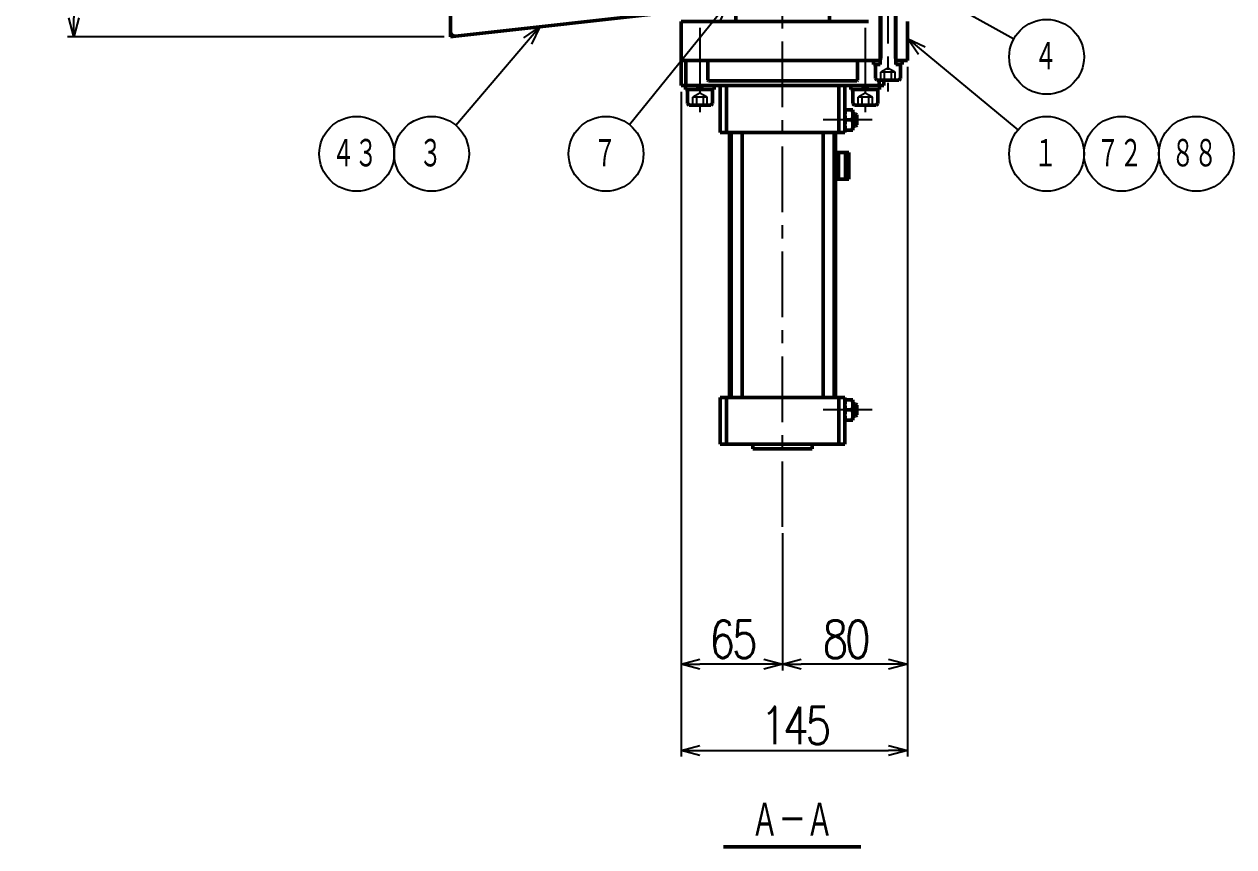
# Model space of a CAD drawing. Header units: millimetres. Extents: x 541 to 1553, y -2294 to 1811.
# Drawn here: x 541 to 1317, y -2294 to -1766 of the extents above; entities that cross this region are included whole.
import ezdxf

# ---------------------------------------------------------------- set-up
doc = ezdxf.new("R2010")
doc.units = ezdxf.units.MM
doc.header["$LTSCALE"] = 1.324409
doc.linetypes.add('CENTER', pattern=[50.8, 31.75, -6.35, 6.35, -6.35])
doc.linetypes.add('DASHED', pattern=[19.05, 12.7, -6.35])
for name, color, linetype in [('NoLayerName_001', 7, 'Continuous'), ('NoLayerName_002', 7, 'Continuous'), ('NoLayerName_003', 7, 'Continuous')]:
    doc.layers.add(name, color=color, linetype=linetype)
doc.styles.get("Standard").update_dxf_attribs({"font": 'txt', "bigfont": 'extfont2'})
doc.dimstyles.get("Standard").update_dxf_attribs({"dimtxt": 2.5, "dimasz": 2.5, "dimexe": 1.25, "dimexo": 0.625, "dimtad": 1, "dimdec": 3, "dimzin": 0, "dimdsep": 46, "dimtxsty": 'Standard', "dimcen": 2.5, "dimadec": 0, "dimazin": 0, "dimtfac": 0.75, "dimtdec": 3, "dimtmove": 0, "dimatfit": 3, "dimfxl": 1, "dimarcsym": 0})

# ---------------------------------------------------------------- blocks, each defined once
blk = doc.blocks.new('_OPEN30')
at = {"color": 0, "linetype": 'ByBlock', "lineweight": -2}
for p, q in [((-1, 0.267949), (0, 0)), ((0, 0), (-1, -0.267949)), ((0, 0), (-1, 0))]:
    blk.add_line(p, q, dxfattribs=at)
blk = doc.blocks.new('*D556')
at = {"layer": 'Defpoints', "color": 0}
for p in [(814.21, -1641.1), (572.71, -1774.43), (814.21, -1774.43)]:
    blk.add_point(p, dxfattribs=at)
at = {"layer": 'NoLayerName_001', "color": 0, "linetype": 'Continuous', "lineweight": 25}
for p, q in [((810.21, -1641.1), (568.71, -1641.1)), ((572.71, -1653.1), (572.71, -1762.43)), ((810.21, -1774.43), (568.71, -1774.43))]:
    blk.add_line(p, q, dxfattribs=at)
at = {"layer": 'NoLayerName_001', "color": 0, "lineweight": 25, "xscale": 12, "yscale": 12, "zscale": 12}
for p, rotation in [((572.71, -1641.1), 90), ((572.71, -1774.43), 270)]:
    blk.add_blockref('_OPEN30', p, dxfattribs=dict(at, rotation=rotation))
at = {"layer": 'NoLayerName_001', "color": 2, "lineweight": 50, "insert": (556.71, -1707.76), "char_height": 24, "attachment_point": 5, "rotation": 90}
blk.add_mtext('\\W0.8000;\\T0.8750;%%c133', dxfattribs=at)
blk = doc.blocks.new('*D571')
at = {"layer": 'Defpoints', "color": 0}
for p in [(1107.21, -1789.76), (1027.21, -2088.76), (1027.21, -2176.81)]:
    blk.add_point(p, dxfattribs=at)
at = {"layer": 'NoLayerName_001', "color": 0, "linetype": 'Continuous', "lineweight": 25}
for p, q in [((1107.21, -1793.76), (1107.21, -2180.81)), ((1027.21, -2092.76), (1027.21, -2180.81)), ((1095.21, -2176.81), (1039.21, -2176.81))]:
    blk.add_line(p, q, dxfattribs=at)
at = {"layer": 'NoLayerName_001', "color": 0, "lineweight": 25, "xscale": 12, "yscale": 12, "zscale": 12, "rotation": 180}
blk.add_blockref('_OPEN30', (1027.21, -2176.81), dxfattribs=at)
at = {"layer": 'NoLayerName_001', "color": 0, "lineweight": 25, "xscale": 12, "yscale": 12, "zscale": 12}
blk.add_blockref('_OPEN30', (1107.21, -2176.81), dxfattribs=at)
at = {"layer": 'NoLayerName_001', "color": 2, "lineweight": 50, "insert": (1067.21, -2160.81), "char_height": 24, "attachment_point": 5}
blk.add_mtext('\\W0.8000;\\T0.8750;80', dxfattribs=at)
blk = doc.blocks.new('*D572')
at = {"layer": 'Defpoints', "color": 0}
for p in [(962.21, -1805.76), (1027.21, -2088.76), (962.21, -2176.81)]:
    blk.add_point(p, dxfattribs=at)
at = {"layer": 'NoLayerName_001', "color": 0, "linetype": 'Continuous', "lineweight": 25}
for p, q in [((962.21, -1809.76), (962.21, -2180.81)), ((1027.21, -2092.76), (1027.21, -2180.81)), ((1015.21, -2176.81), (974.21, -2176.81))]:
    blk.add_line(p, q, dxfattribs=at)
at = {"layer": 'NoLayerName_001', "color": 0, "lineweight": 25, "xscale": 12, "yscale": 12, "zscale": 12, "rotation": 180}
blk.add_blockref('_OPEN30', (962.21, -2176.81), dxfattribs=at)
at = {"layer": 'NoLayerName_001', "color": 0, "lineweight": 25, "xscale": 12, "yscale": 12, "zscale": 12}
blk.add_blockref('_OPEN30', (1027.21, -2176.81), dxfattribs=at)
at = {"layer": 'NoLayerName_001', "color": 2, "lineweight": 50, "insert": (994.71, -2160.81), "char_height": 24, "attachment_point": 5}
blk.add_mtext('\\W0.8000;\\T0.8750;65', dxfattribs=at)
blk = doc.blocks.new('*D573')
at = {"layer": 'Defpoints', "color": 0}
for p in [(1107.21, -1789.76), (962.21, -1805.76), (1107.21, -2232.01)]:
    blk.add_point(p, dxfattribs=at)
at = {"layer": 'NoLayerName_001', "color": 0, "linetype": 'Continuous', "lineweight": 25}
for p, q in [((1107.21, -1793.76), (1107.21, -2236.01)), ((962.21, -1809.76), (962.21, -2236.01)), ((974.21, -2232.01), (1095.21, -2232.01))]:
    blk.add_line(p, q, dxfattribs=at)
at = {"layer": 'NoLayerName_001', "color": 0, "lineweight": 25, "xscale": 12, "yscale": 12, "zscale": 12, "rotation": 180}
blk.add_blockref('_OPEN30', (962.21, -2232.01), dxfattribs=at)
at = {"layer": 'NoLayerName_001', "color": 0, "lineweight": 25, "xscale": 12, "yscale": 12, "zscale": 12}
blk.add_blockref('_OPEN30', (1107.21, -2232.01), dxfattribs=at)
at = {"layer": 'NoLayerName_001', "color": 2, "lineweight": 50, "insert": (1034.71, -2216.01), "char_height": 24, "attachment_point": 5}
blk.add_mtext('\\W0.8000;\\T0.8750;145', dxfattribs=at)
blk = doc.blocks.new('*D574')
at = {"layer": 'Defpoints', "color": 0}
for p in [(982.21, -1628.44), (982.21, -1662.76), (1027.21, -2088.76)]:
    blk.add_point(p, dxfattribs=at)
at = {"layer": 'NoLayerName_001', "color": 0, "linetype": 'Continuous', "lineweight": 25}
for p, q in [((982.21, -1658.76), (982.21, -1624.44)), ((1015.21, -1628.44), (994.21, -1628.44))]:
    blk.add_line(p, q, dxfattribs=at)
at = {"layer": 'NoLayerName_001', "color": 0, "lineweight": 25, "xscale": 12, "yscale": 12, "zscale": 12, "rotation": 180}
blk.add_blockref('_OPEN30', (982.21, -1628.44), dxfattribs=at)
at = {"layer": 'NoLayerName_001', "color": 0, "lineweight": 25, "xscale": 12, "yscale": 12, "zscale": 12}
blk.add_blockref('_OPEN30', (1027.21, -1628.44), dxfattribs=at)
at = {"layer": 'NoLayerName_001', "color": 2, "lineweight": 50, "insert": (1006.89, -1611.98), "char_height": 24, "attachment_point": 5}
blk.add_mtext('\\W0.8000;\\T0.8750;45', dxfattribs=at)
blk = doc.blocks.new('*D577')
at = {"layer": 'Defpoints', "color": 0}
for p in [(1027.21, -1628.44), (1071.21, -1662.76), (1027.21, -2088.76)]:
    blk.add_point(p, dxfattribs=at)
at = {"layer": 'NoLayerName_001', "color": 0, "linetype": 'Continuous', "lineweight": 25}
for p, q in [((1104.83, -1586.35), (1049.21, -1628.44)), ((1142.54, -1586.35), (1104.83, -1586.35)), ((1059.21, -1628.44), (1039.21, -1628.44)), ((1071.21, -1658.76), (1071.21, -1624.44))]:
    blk.add_line(p, q, dxfattribs=at)
at = {"layer": 'NoLayerName_001', "color": 0, "lineweight": 25, "xscale": 12, "yscale": 12, "zscale": 12, "rotation": 180}
blk.add_blockref('_OPEN30', (1027.21, -1628.44), dxfattribs=at)
at = {"layer": 'NoLayerName_001', "color": 0, "lineweight": 25, "xscale": 12, "yscale": 12, "zscale": 12}
blk.add_blockref('_OPEN30', (1071.21, -1628.44), dxfattribs=at)
at = {"layer": 'NoLayerName_001', "color": 2, "lineweight": 50, "insert": (1123.68, -1570.35), "char_height": 24, "attachment_point": 5}
blk.add_mtext('\\W0.8000;\\T0.8750;44', dxfattribs=at)
blk = doc.blocks.new('JZB_0318')
at = {"layer": 'NoLayerName_003', "color": 7, "linetype": 'Continuous', "lineweight": 50}
for p, q in [((0, 233), (0, 249)), ((3, 233), (3, 249)), ((0, 233), (130, 233)), ((25, 203), (25, 233)), ((29, 203), (29, 233)), ((101, 203), (101, 233)), ((105, 203), (105, 233)), ((127, 233), (127, 236.5)), ((130, 233), (130, 236.5)), ((105, 214.25), (105.27, 217.5)), ((110, 217.5), (105, 217.5)), ((109.73, 217.5), (110, 214.25)), ((110, 204.5), (110, 217.5)), ((105.27, 211), (105, 214.25)), ((105, 207.75), (105.27, 211)), ((109.73, 211), (105.27, 211)), ((110, 214.25), (109.73, 211)), ((109.73, 211), (110, 207.75)), ((110.5, 215), (110, 215)), ((110.5, 215), (110.5, 214.95)), ((110.5, 214.95), (111.73, 214.95)), ((111.73, 214.95), (112.5, 214.18)), ((111.73, 207.05), (111.73, 214.95)), ((112.5, 207.82), (112.5, 214.18)), ((105, 203), (25, 203)), ((31, 203), (31, 33)), ((31.95, 203), (31.95, 33)), ((39.05, 33), (39.05, 203)), ((90.95, 203), (90.95, 33)), ((98.05, 33), (98.05, 203)), ((99, 33), (99, 203)), ((105.27, 204.5), (105, 207.75)), ((105, 204.5), (110, 204.5)), ((110, 207.75), (109.73, 204.5)), ((110, 207), (110.5, 207)), ((110.5, 207.05), (110.5, 207)), ((111.73, 207.05), (110.5, 207.05)), ((112.5, 207.82), (111.73, 207.05)), ((99, 190), (107.5, 190)), ((99.75, 173), (99.75, 190)), ((100.75, 173), (100.75, 190)), ((105.25, 173), (105.25, 190)), ((107.5, 173), (107.5, 190)), ((99, 173), (107.5, 173)), ((105, 33), (25, 33)), ((25, 3), (25, 33)), ((29, 3), (29, 33)), ((101, 3), (101, 33)), ((105, 3), (105, 33)), ((110, 31.5), (105, 31.5)), ((105, 28.25), (105.27, 31.5)), ((109.73, 31.5), (110, 28.25)), ((110, 18.5), (110, 31.5)), ((105.27, 25), (105, 28.25)), ((105, 21.75), (105.27, 25)), ((109.73, 25), (105.27, 25)), ((110, 28.25), (109.73, 25)), ((109.73, 25), (110, 21.75)), ((110.5, 29), (110, 29)), ((110.5, 29), (110.5, 28.95)), ((110.5, 28.95), (111.73, 28.95)), ((111.73, 28.95), (112.5, 28.18)), ((111.73, 21.05), (111.73, 28.95)), ((112.5, 21.82), (112.5, 28.18)), ((105.27, 18.5), (105, 21.75)), ((105, 18.5), (110, 18.5)), ((110, 21.75), (109.73, 18.5)), ((110, 21), (110.5, 21)), ((111.73, 21.05), (110.5, 21.05)), ((110.5, 21.05), (110.5, 21)), ((112.5, 21.82), (111.73, 21.05)), ((105, 3), (25, 3)), ((46, 3), (46, 0)), ((84, 0), (46, 0)), ((84, 0), (84, 3))]:
    blk.add_line(p, q, dxfattribs=at)
blk = doc.blocks.new('JZB_0322')
at = {"layer": 'NoLayerName_003', "color": 7, "linetype": 'Continuous', "lineweight": 50}
for p, q in [((18.5, 95), (18, 94.5)), ((18, 94.5), (18, 60.83)), ((18.5, 95), (77.5, 95)), ((78, 94.5), (77.5, 95)), ((78, 60), (78, 94.5)), ((18, 50), (18, 38)), ((78, 38), (78, 50)), ((0.5, 13), (0, 12.5)), ((0, 12.5), (0, 0.5)), ((96, 12.5), (95.5, 13)), ((96, 0.5), (96, 12.5)), ((0, 0.5), (0.5, 0)), ((95.5, 0), (0.5, 0)), ((95.5, 0), (96, 0.5))]:
    blk.add_line(p, q, dxfattribs=at)
blk = doc.blocks.new('JZB_0327')
at = {"layer": 'NoLayerName_002', "color": 3, "linetype": 'Continuous', "lineweight": 50}
for p, q in [((0, 129.98), (0, 133.33)), ((3.33, 132.96), (0, 133.33)), ((0, 3.35), (0, 0)), ((3.33, 0.37), (0, 0))]:
    blk.add_line(p, q, dxfattribs=at)
at = {"layer": 'NoLayerName_002', "color": 7, "linetype": 'Continuous', "lineweight": 50}
for p, q in [((3.33, 132.96), (147.33, 116.96)), ((0, 129.98), (0, 113.67)), ((0, 109.67), (0, 109.17)), ((150, 91.67), (150, 113.98)), ((0, 106.97), (0.3, 106.67)), ((35.1, 106.67), (0.3, 106.67)), ((51, 106.67), (50.9, 106.67)), ((51, 106.66), (51, 106.67)), ((52, 105.57), (52, 105.67)), ((130, 101.67), (52, 101.67)), ((130, 105.67), (130, 105.57)), ((131.1, 106.67), (131, 106.67)), ((131, 106.66), (131, 106.67)), ((149, 106.67), (146.9, 106.67)), ((149, 106.67), (150, 107.67)), ((149, 91.67), (149, 106.67)), ((149, 41.67), (149, 26.67)), ((150, 41.67), (150, 19.35)), ((52, 31.67), (130, 31.67)), ((0.3, 26.67), (0, 26.37)), ((0, 24.17), (0, 23.67)), ((0.3, 26.67), (35.1, 26.67)), ((50.9, 26.67), (51, 26.67)), ((51, 26.67), (51, 26.67)), ((52, 27.67), (52, 27.77)), ((130, 27.77), (130, 27.67)), ((131, 26.67), (131, 26.67)), ((131, 26.67), (131.1, 26.67)), ((146.9, 26.67), (149, 26.67)), ((150, 25.67), (149, 26.67)), ((0, 19.67), (0, 19.17)), ((0, 3.35), (0, 16.67)), ((3.33, 0.37), (147.33, 16.37))]:
    blk.add_line(p, q, dxfattribs=at)
for centre, radius, start, end in [((3, 129.98), 3, 83.65981, 180), ((147, 113.98), 3, 0, 83.65981), ((51, 105.67), 1, 0, 90), ((131, 105.67), 1, 90, 180), ((51, 27.67), 1, 270, 0), ((131, 27.67), 1, 180, 270), ((147, 19.35), 3, 276.34019, 0), ((3, 3.35), 3, 180, 276.34019)]:
    blk.add_arc(centre, radius, start, end, dxfattribs=at)
blk = doc.blocks.new('JZB_0328')
at = {"layer": 'NoLayerName_001', "color": 7, "linetype": 'Continuous', "lineweight": 50}
for p, q in [((120, 25), (0, 25)), ((0, 25), (0, 0)), ((145, 0), (145, 25)), ((0, 0), (127, 0)), ((141.7, 0), (145, 0))]:
    blk.add_line(p, q, dxfattribs=at)
blk = doc.blocks.new('JZB_0331')
at = {"layer": 'NoLayerName_001', "color": 4, "linetype": 'CENTER', "lineweight": 25}
blk.add_line((0, 0), (0, 1162), dxfattribs=at)
blk = doc.blocks.new('JZB_0345')
at = {"layer": 'NoLayerName_001', "color": 7, "linetype": 'Continuous', "lineweight": 50}
for p, q in [((0, 0), (0, 2.5)), ((0, 2.5), (18.4, 2.5)), ((0, 0), (18.4, 0)), ((7.34, 2.5), (8.56, 0)), ((9.84, 2.5), (11.06, 0)), ((18.4, 2.5), (18.4, 0))]:
    blk.add_line(p, q, dxfattribs=at)
blk = doc.blocks.new('JZB_0346')
at = {"layer": 'NoLayerName_001', "color": 7, "linetype": 'Continuous', "lineweight": 50}
for p, q in [((0, 0), (0, 2.5)), ((0, 2.5), (18.4, 2.5)), ((0, 0), (18.4, 0)), ((7.34, 2.5), (8.56, 0)), ((9.84, 2.5), (11.06, 0)), ((18.4, 2.5), (18.4, 0))]:
    blk.add_line(p, q, dxfattribs=at)
blk = doc.blocks.new('JZB_0347')
at = {"layer": 'NoLayerName_001', "color": 4, "linetype": 'CENTER', "lineweight": 25}
blk.add_line((8, 72.73), (8, 0), dxfattribs=at)
at = {"layer": 'NoLayerName_001', "color": 7, "linetype": 'Continuous', "lineweight": 50}
for p, q in [((4.5, 57.23), (3, 55.73)), ((13, 55.73), (3, 55.73)), ((3, 55.73), (3, 17.23)), ((4.5, 57.23), (11.5, 57.23)), ((13, 55.73), (11.5, 57.23)), ((13, 55.73), (13, 17.23)), ((0, 17.23), (0, 8.23)), ((16, 17.23), (16, 8.23)), ((0, 8.23), (1, 7.23)), ((16, 8.23), (15, 7.23)), ((15, 7.23), (1, 7.23))]:
    blk.add_line(p, q, dxfattribs=at)
at = {"layer": 'NoLayerName_001', "color": 3, "linetype": 'Continuous', "lineweight": 25}
for p, q in [((3.81, 56.54), (3.81, 21.73)), ((12.19, 56.54), (12.19, 21.73)), ((3.81, 21.73), (3, 17.23)), ((12.19, 21.73), (13, 17.23))]:
    blk.add_line(p, q, dxfattribs=at)
at = {"layer": 'NoLayerName_001', "color": 7, "linetype": 'Continuous', "lineweight": 25}
for p, q in [((3.42, 7.23), (3.42, 12.23)), ((8, 14.87), (3.42, 12.23)), ((12.57, 12.23), (3.42, 12.23)), ((5.71, 12.23), (5.71, 7.23)), ((12.57, 12.23), (8, 14.87)), ((10.29, 7.23), (10.29, 12.23)), ((12.57, 7.23), (12.57, 12.23))]:
    blk.add_line(p, q, dxfattribs=at)
blk = doc.blocks.new('JZB_0348')
at = {"layer": 'NoLayerName_001', "color": 7, "linetype": 'Continuous', "lineweight": 50}
for p, q in [((0, 0), (0, 2.5)), ((0, 2.5), (4.2, 2.5)), ((0, 0), (4.2, 0)), ((14.2, 2.5), (18.4, 2.5)), ((14.2, 0), (18.4, 0)), ((18.4, 2.5), (18.4, 0))]:
    blk.add_line(p, q, dxfattribs=at)
blk = doc.blocks.new('JZB_0353')
at = {"layer": 'NoLayerName_001', "color": 4, "linetype": 'CENTER', "lineweight": 25}
blk.add_line((8, 54), (8, 0), dxfattribs=at)
at = {"layer": 'NoLayerName_001', "color": 7, "linetype": 'Continuous', "lineweight": 50}
for p, q in [((0, 14.5), (0, 5.5)), ((16, 14.5), (0, 14.5)), ((16, 14.5), (16, 5.5)), ((0, 5.5), (1, 4.5)), ((15, 4.5), (1, 4.5)), ((16, 5.5), (15, 4.5))]:
    blk.add_line(p, q, dxfattribs=at)
at = {"layer": 'NoLayerName_001', "color": 3, "linetype": 'DASHED', "lineweight": 25}
for p, q in [((8, 12.14), (3.43, 9.5)), ((3.43, 4.5), (3.43, 9.5)), ((12.58, 9.5), (3.43, 9.5)), ((5.71, 9.5), (5.71, 4.5)), ((12.58, 9.5), (8, 12.14)), ((10.29, 4.5), (10.29, 9.5)), ((12.58, 4.5), (12.58, 9.5))]:
    blk.add_line(p, q, dxfattribs=at)
blk = doc.blocks.new('JZB_0356')
at = {"layer": 'NoLayerName_001', "color": 4, "linetype": 'CENTER', "lineweight": 25}
blk.add_line((8, 54), (8, 0), dxfattribs=at)
at = {"layer": 'NoLayerName_001', "color": 7, "linetype": 'Continuous', "lineweight": 50}
for p, q in [((0, 14.5), (0, 5.5)), ((16, 14.5), (0, 14.5)), ((16, 14.5), (16, 5.5)), ((0, 5.5), (1, 4.5)), ((15, 4.5), (1, 4.5)), ((16, 5.5), (15, 4.5))]:
    blk.add_line(p, q, dxfattribs=at)
at = {"layer": 'NoLayerName_001', "color": 3, "linetype": 'DASHED', "lineweight": 25}
for p, q in [((3.42, 4.5), (3.42, 9.5)), ((8, 12.14), (3.42, 9.5)), ((12.57, 9.5), (3.42, 9.5)), ((5.71, 9.5), (5.71, 4.5)), ((12.57, 9.5), (8, 12.14)), ((10.29, 4.5), (10.29, 9.5)), ((12.57, 4.5), (12.57, 9.5))]:
    blk.add_line(p, q, dxfattribs=at)
blk = doc.blocks.new('DIM_0011')
at = {"color": 3, "linetype": 'Continuous', "lineweight": 25}
for points in [[(7.2, 87.72), (0, 97.85), (11.3, 92.68)], [(0, 97.85), (70.8, 39.3)]]:
    blk.add_lwpolyline(points, dxfattribs=at)
for centre in [(89.29, 24), (137.29, 24), (185.29, 24)]:
    blk.add_circle(centre, 24, dxfattribs=at)
at = {"color": 2, "linetype": 'Continuous', "lineweight": 50, "width": 0.666667}
for s, p in [('１', (81.29, 14)), ('７２', (121.29, 14)), ('８８', (169.29, 14))]:
    blk.add_text(s, height=20, dxfattribs=at).set_placement(p)
blk = doc.blocks.new('DIM_0012')
at = {"color": 3, "linetype": 'Continuous', "lineweight": 25}
for points in [[(102.31, 120.77), (39.1, 42.66)], [(92.26, 113.47), (102.31, 120.77), (97.26, 109.42)]]:
    blk.add_lwpolyline(points, dxfattribs=at)
blk.add_circle((24, 24), 24, dxfattribs=at)
at = {"color": 2, "linetype": 'Continuous', "lineweight": 50, "width": 0.666667}
blk.add_text('７', height=20, dxfattribs=at).set_placement((16, 14))
blk = doc.blocks.new('DIM_0014')
at = {"color": 3, "linetype": 'Continuous', "lineweight": 25}
for points in [[(8.93, 64.97), (0, 73.61), (12.05, 70.59)], [(0, 73.61), (68.31, 35.66)]]:
    blk.add_lwpolyline(points, dxfattribs=at)
blk.add_circle((89.29, 24), 24, dxfattribs=at)
at = {"color": 2, "linetype": 'Continuous', "lineweight": 50, "width": 0.666667}
blk.add_text('４', height=20, dxfattribs=at).set_placement((81.29, 14))
blk = doc.blocks.new('DIM_0016')
at = {"color": 3, "linetype": 'Continuous', "lineweight": 25}
for points in [[(141.37, 105.47), (87.56, 42.27)], [(131.14, 98.42), (141.37, 105.47), (136.04, 94.25)]]:
    blk.add_lwpolyline(points, dxfattribs=at)
for centre in [(24, 24), (72, 24)]:
    blk.add_circle(centre, 24, dxfattribs=at)
at = {"color": 2, "linetype": 'Continuous', "lineweight": 50, "width": 0.666667}
for s, p in [('４３', (8, 14)), ('３', (64, 14))]:
    blk.add_text(s, height=20, dxfattribs=at).set_placement(p)

msp = doc.modelspace()

# ---------------------------------------------------------------- linework, layer by layer
at = {"layer": 'NoLayerName_001', "color": 4, "linetype": 'CENTER', "lineweight": 25}
for p, q in [((1084.7141, -1827.7649), (1053.2141, -1827.7649)), ((1084.7141, -2013.7649), (1053.2141, -2013.7649))]:
    msp.add_line(p, q, dxfattribs=at)

# ---------------------------------------------------------------- block references
at = {"layer": 'NoLayerName_001'}
for name, p in [('JZB_0331', (1027.2141, -2088.7649)), ('JZB_0327', (814.2141, -1774.4316)), ('JZB_0322', (979.2141, -1802.7649)), ('JZB_0347', (1086.7141, -1809.4951)), ('JZB_0328', (962.2141, -1789.7649)), ('JZB_0353', (966.2141, -1822.7649)), ('JZB_0356', (1072.2141, -1822.7649)), ('JZB_0318', (962.2141, -2038.7649)), ('JZB_0348', (1085.5141, -1792.2649)), ('JZB_0345', (965.0141, -1808.2649)), ('JZB_0346', (1071.0141, -1808.2649))]:
    msp.add_blockref(name, p, dxfattribs=at)
at = {"layer": 'NoLayerName_001', "color": 3, "linetype": 'Continuous', "lineweight": 25}
for name, p in [('DIM_0014', (1107.2141, -1811.3555)), ('DIM_0012', (890.0035, -1873.538)), ('DIM_0016', (730.1588, -1873.538)), ('DIM_0011', (1107.2141, -1873.538))]:
    msp.add_blockref(name, p, dxfattribs=at)

# ---------------------------------------------------------------- texts
at = {"layer": 'NoLayerName_001', "color": 2, "lineweight": 50, "insert": (989.4152, -2277.0498), "char_height": 24, "attachment_point": 4}
msp.add_mtext('\\A1;\\W0.6667;\\L\u3000Ａ－Ａ\u3000\\l', dxfattribs=at)

# ---------------------------------------------------------------- dimensions: what is measured, and where the dimension line sits
at = {"layer": 'NoLayerName_001', "color": 3, "linetype": 'Continuous', "lineweight": 50}
for base, p1, p2, angle, override, picture, middle in [((1027.2141, -1628.4381), (1071.2141, -1662.7649), (1027.2141, -2088.7649), 180, {"dimtxt": 24, "dimasz": 12, "dimexe": 4, "dimexo": 4, "dimgap": 4, "dimzin": 8, "dimblk": 'OPEN30', "dimse2": 1, "dimclrd": 0, "dimclre": 0, "dimclrt": 2, "dimtp": 0, "dimtm": 0, "dimtmove": 1, "dimlwd": 25, "dimlwe": 25}, '*D577', (1108.8278, -1586.348)), ((982.2141, -1628.4381), (1027.2141, -2088.7649), (982.2141, -1662.7649), 180, {"dimtxt": 24, "dimasz": 12, "dimexe": 4, "dimexo": 4, "dimgap": 4, "dimzin": 8, "dimblk": 'OPEN30', "dimse1": 1, "dimclrd": 0, "dimclre": 0, "dimclrt": 2, "dimtp": 0, "dimtm": 0, "dimtmove": 2, "dimlwd": 25, "dimlwe": 25}, '*D574', (1006.8886, -1611.9781)), ((572.7133, -1774.4316), (814.2141, -1641.0982), (814.2141, -1774.4316), 270, {"dimtxt": 24, "dimasz": 12, "dimexe": 4, "dimexo": 4, "dimgap": 4, "dimdec": 0, "dimzin": 8, "dimpost": '%%c<>', "dimblk": 'OPEN30', "dimclrd": 0, "dimclre": 0, "dimclrt": 2, "dimtp": 0, "dimtm": 0, "dimlwd": 25, "dimlwe": 25}, '*D556', (572.7133, -1707.7649)), ((1027.2141, -2176.809), (1107.2141, -1789.7649), (1027.2141, -2088.7649), 180, {"dimtxt": 24, "dimasz": 12, "dimexe": 4, "dimexo": 4, "dimgap": 4, "dimzin": 8, "dimblk": 'OPEN30', "dimclrd": 0, "dimclre": 0, "dimclrt": 2, "dimtp": 0, "dimtm": 0, "dimlwd": 25, "dimlwe": 25}, '*D571', (1067.2141, -2176.809)), ((962.2141, -2176.809), (1027.2141, -2088.7649), (962.2141, -1805.7649), 180, {"dimtxt": 24, "dimasz": 12, "dimexe": 4, "dimexo": 4, "dimgap": 4, "dimzin": 8, "dimblk": 'OPEN30', "dimclrd": 0, "dimclre": 0, "dimclrt": 2, "dimtp": 0, "dimtm": 0, "dimlwd": 25, "dimlwe": 25}, '*D572', (994.7141, -2176.809))]:
    dim = msp.add_linear_dim(base=base, p1=p1, p2=p2, angle=angle, text='\\W0.8000;\\T0.8750;<>', dimstyle='Standard', override=override, dxfattribs=at)
    dim.commit()
    dim.dimension.update_dxf_attribs({"geometry": picture, "text_midpoint": middle, "dimtype": 160})
dim = msp.add_linear_dim(base=(1107.2141, -2232.0063), p1=(962.2141, -1805.7649), p2=(1107.2141, -1789.7649), text='\\W0.8000;\\T0.8750;<>', dimstyle='Standard', override={"dimtxt": 24, "dimasz": 12, "dimexe": 4, "dimexo": 4, "dimgap": 4, "dimzin": 8, "dimblk": 'OPEN30', "dimclrd": 0, "dimclre": 0, "dimclrt": 2, "dimtp": 0, "dimtm": 0, "dimlwd": 25, "dimlwe": 25}, dxfattribs=at)
dim.commit()
dim.dimension.update_dxf_attribs({"geometry": '*D573', "text_midpoint": (1034.7141, -2232.0063), "dimtype": 160})

doc.saveas('drawing.dxf')
